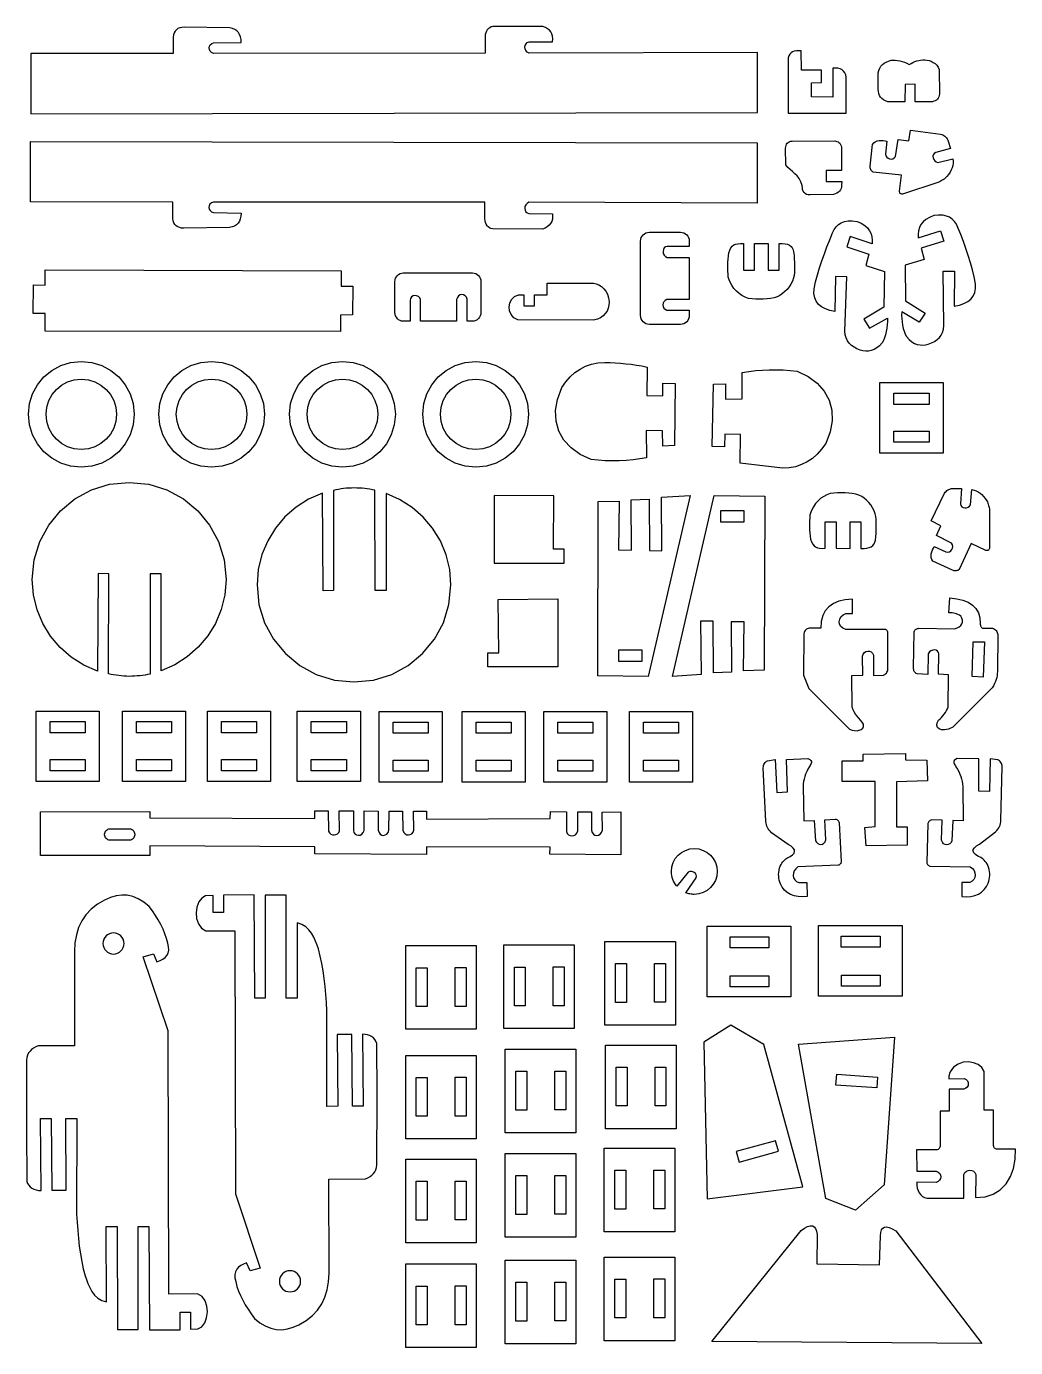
# Model space of a CAD drawing. Extents: x -511 to 503, y -183 to 197.
# Drawn here: x 222.7 to 503.2, y -177.6 to 197 of the extents above; entities that cross this region are included whole.
import ezdxf

# ---------------------------------------------------------------- set-up
doc = ezdxf.new("R2010")
doc.units = 0
doc.header["$MEASUREMENT"] = 0
doc.layers.add('CAMADA_1', color=7, linetype='CONTINUOUS')

msp = doc.modelspace()

# ---------------------------------------------------------------- linework, layer by layer
at = {"layer": 'CAMADA_1', "color": 250}
for points in [[(223.93, 189.27), (223.93, 172.17), (429.99, 172.54), (429.99, 189.59), (365.28, 189.35), (364.74, 189.66), (364.36, 190.08), (364.14, 190.57), (364.08, 191.09), (364.16, 191.59), (364.39, 192.04), (364.75, 192.38), (365.24, 192.59), (371.91, 192.61), (371.99, 193.44), (371.93, 194.18), (371.74, 194.83), (371.43, 195.4), (371.01, 195.89), (370.48, 196.31), (369.86, 196.66), (369.15, 196.95), (355, 196.91), (354.52, 196.79), (354.08, 196.59), (353.71, 196.33), (353.39, 195.99), (353.13, 195.6), (352.94, 195.14), (352.82, 194.62), (352.77, 194.06), (352.77, 189.35), (275.8, 189.3), (275.22, 189.55), (274.81, 189.92), (274.58, 190.37), (274.51, 190.84), (274.6, 191.31), (274.84, 191.74), (275.24, 192.08), (275.77, 192.29), (283.64, 192.41), (283.58, 193.25), (283.42, 194.01), (283.17, 194.67), (282.81, 195.24), (282.35, 195.71), (281.79, 196.09), (281.13, 196.37), (280.36, 196.55), (267.44, 196.73), (266.78, 196.68), (266.2, 196.55), (265.68, 196.33), (265.25, 196.03), (264.89, 195.64), (264.6, 195.15), (264.4, 194.58), (264.29, 193.9), (264.29, 189.29), (223.93, 189.27)], [(455.18, 182.59), (455.05, 183.26), (454.81, 183.83), (454.45, 184.29), (454, 184.65), (453.47, 184.92), (452.85, 185.08), (452.17, 185.15), (451.43, 185.12), (451.43, 176.91), (445.37, 176.95), (445.37, 180.99), (448.14, 181.04), (448.14, 184.51), (442.46, 184.51), (442.41, 190.01), (441.69, 190.07), (441.04, 190.04), (440.47, 189.93), (439.97, 189.73), (439.55, 189.44), (439.2, 189.06), (438.94, 188.59), (438.75, 188.03), (438.7, 172.4), (455.18, 172.4), (455.18, 182.59)], [(467.93, 187.34), (468.5, 187.37), (469.09, 187.36), (469.71, 187.29), (470.35, 187.18), (471.01, 187.01), (471.69, 186.78), (472.38, 186.5), (473.07, 186.16), (473.58, 186.47), (474.1, 186.73), (474.63, 186.97), (475.17, 187.16), (475.73, 187.31), (476.29, 187.41), (476.87, 187.47), (477.45, 187.48), (478.07, 187.41), (478.7, 187.27), (479.3, 187.06), (479.88, 186.77), (480.4, 186.4), (480.87, 185.94), (481.25, 185.38), (481.54, 184.71), (481.63, 177.76), (481.58, 177.34), (481.47, 176.96), (481.29, 176.62), (481.06, 176.33), (480.77, 176.08), (480.43, 175.87), (480.04, 175.72), (479.61, 175.61), (474.77, 175.58), (474.74, 180.57), (471.86, 180.51), (471.83, 175.58), (466.97, 175.61), (466.32, 175.84), (465.76, 176.13), (465.31, 176.49), (464.94, 176.91), (464.65, 177.39), (464.45, 177.91), (464.31, 178.49), (464.24, 179.12), (464.24, 183.8), (464.44, 184.49), (464.71, 185.1), (465.04, 185.64), (465.45, 186.12), (465.95, 186.52), (466.52, 186.86), (467.18, 187.14), (467.93, 187.34)], [(462.63, 163.44), (463, 163.92), (463.44, 164.26), (463.95, 164.47), (464.51, 164.57), (465.09, 164.6), (465.66, 164.57), (466.22, 164.51), (466.73, 164.44), (466.3, 160.78), (466.41, 160.28), (466.67, 159.87), (467.04, 159.57), (467.48, 159.39), (467.94, 159.34), (468.41, 159.43), (468.82, 159.67), (469.15, 160.07), (469.87, 164.85), (472.92, 164.51), (473.41, 167.53), (481.95, 166.42), (482.28, 166.31), (482.59, 166.18), (482.88, 166.01), (483.15, 165.82), (483.39, 165.6), (483.61, 165.34), (483.8, 165.05), (483.97, 164.73), (484.76, 162.32), (480.59, 161.21), (480.16, 160.97), (479.89, 160.6), (479.79, 160.16), (479.83, 159.69), (480.01, 159.24), (480.3, 158.84), (480.71, 158.54), (481.21, 158.4), (485.4, 159.39), (485.48, 158.76), (485.48, 158.13), (485.38, 157.5), (485.21, 156.88), (484.95, 156.25), (484.62, 155.62), (484.21, 154.99), (483.73, 154.36), (483.46, 154.12), (483.2, 153.9), (482.93, 153.69), (482.66, 153.5), (482.38, 153.32), (482.09, 153.14), (481.78, 152.98), (481.46, 152.82), (471.16, 149.43), (470.96, 149.43), (470.78, 149.45), (470.64, 149.51), (470.52, 149.6), (470.43, 149.72), (470.36, 149.87), (470.32, 150.04), (470.31, 150.25), (470.82, 154.74), (462.81, 155.64), (462.6, 155.78), (462.41, 155.95), (462.26, 156.15), (462.15, 156.37), (462.06, 156.6), (462.01, 156.85), (461.99, 157.11), (462.01, 157.37), (462.63, 163.44)], [(223.87, 147.19), (223.87, 164.29), (429.92, 163.91), (429.92, 146.86), (365.22, 147.1), (364.67, 146.79), (364.29, 146.37), (364.08, 145.88), (364.01, 145.37), (364.1, 144.86), (364.32, 144.42), (364.68, 144.07), (365.17, 143.87), (371.85, 143.85), (371.93, 143.01), (371.87, 142.27), (371.68, 141.62), (371.37, 141.06), (370.95, 140.57), (370.42, 140.15), (369.79, 139.8), (369.08, 139.5), (354.94, 139.54), (354.45, 139.67), (354.02, 139.86), (353.64, 140.13), (353.32, 140.46), (353.07, 140.86), (352.87, 141.32), (352.75, 141.83), (352.71, 142.4), (352.71, 147.11), (275.74, 147.16), (275.15, 146.9), (274.75, 146.53), (274.51, 146.09), (274.44, 145.61), (274.53, 145.14), (274.78, 144.72), (275.17, 144.38), (275.71, 144.17), (283.58, 144.05), (283.52, 143.2), (283.36, 142.45), (283.1, 141.78), (282.74, 141.22), (282.29, 140.74), (281.73, 140.37), (281.06, 140.09), (280.3, 139.9), (267.38, 139.73), (266.72, 139.78), (266.13, 139.91), (265.62, 140.12), (265.18, 140.43), (264.82, 140.82), (264.54, 141.3), (264.34, 141.88), (264.22, 142.55), (264.22, 147.16), (223.87, 147.19)], [(437.97, 162.42), (438.02, 162.82), (438.12, 163.19), (438.27, 163.53), (438.47, 163.83), (438.72, 164.07), (439.03, 164.26), (439.4, 164.39), (439.84, 164.44), (451.91, 164.48), (452.24, 164.45), (452.56, 164.37), (452.86, 164.24), (453.13, 164.05), (453.37, 163.81), (453.58, 163.5), (453.76, 163.13), (453.89, 162.7), (453.84, 156.08), (449.52, 156.08), (449.52, 153.03), (453.94, 153.03), (453.87, 151.91), (453.83, 151.44), (453.72, 151.01), (453.54, 150.62), (453.28, 150.26), (452.96, 149.95), (452.56, 149.68), (452.09, 149.45), (451.54, 149.27), (444.96, 149.22), (444.4, 149.23), (443.93, 149.34), (443.54, 149.54), (443.23, 149.83), (442.99, 150.22), (442.83, 150.68), (442.74, 151.23), (442.71, 151.85), (442.36, 152.93), (441.88, 153.82), (441.3, 154.56), (440.65, 155.2), (439.96, 155.79), (439.28, 156.37), (438.64, 156.98), (438.06, 157.68), (437.97, 162.42)], [(475.63, 137.02), (481.92, 139.02), (482.82, 136.11), (476.47, 134.08), (477.26, 130.85), (471.94, 129.23), (471.98, 119.13), (477.61, 115.63), (475.9, 113.08), (470.92, 116.04), (470.89, 115.09), (470.93, 114.12), (471.02, 113.17), (471.17, 112.24), (471.37, 111.35), (471.63, 110.51), (471.94, 109.73), (472.31, 109.03), (473.03, 108.2), (473.78, 107.56), (474.55, 107.1), (475.33, 106.8), (476.11, 106.64), (476.9, 106.61), (477.69, 106.69), (478.46, 106.88), (479.38, 107.23), (480.22, 107.66), (480.95, 108.16), (481.59, 108.75), (482.1, 109.44), (482.5, 110.22), (482.76, 111.11), (482.89, 112.12), (482.63, 127.6), (485.85, 127.61), (485.8, 117.69), (487.27, 117.96), (488.55, 118.37), (489.63, 118.92), (490.5, 119.63), (491.17, 120.48), (491.62, 121.49), (491.85, 122.67), (491.85, 124), (491.44, 125.99), (490.95, 127.97), (490.39, 129.97), (489.78, 131.97), (489.11, 133.97), (488.4, 135.97), (487.65, 137.97), (486.88, 139.97), (486.44, 140.88), (485.9, 141.67), (485.25, 142.32), (484.48, 142.83), (483.58, 143.2), (482.54, 143.41), (481.35, 143.46), (480, 143.34), (478.8, 142.82), (477.8, 142.21), (477, 141.52), (476.39, 140.75), (475.96, 139.92), (475.69, 139.01), (475.59, 138.04), (475.63, 137.02)], [(399.37, 138.62), (408.16, 138.62), (408.67, 138.56), (409.14, 138.42), (409.57, 138.18), (409.95, 137.87), (410.26, 137.5), (410.49, 137.07), (410.64, 136.6), (410.69, 136.09), (410.69, 134.59), (404.41, 134.59), (403.92, 134.46), (403.56, 134.14), (403.33, 133.69), (403.25, 133.16), (403.31, 132.62), (403.52, 132.12), (403.9, 131.71), (404.44, 131.45), (410.69, 131.44), (410.69, 119.49), (404.31, 119.49), (403.81, 119.25), (403.45, 118.9), (403.23, 118.47), (403.16, 118.01), (403.23, 117.55), (403.45, 117.12), (403.81, 116.77), (404.31, 116.53), (410.69, 116.5), (410.69, 115.01), (410.64, 114.5), (410.49, 114.03), (410.26, 113.6), (409.95, 113.22), (409.57, 112.92), (409.14, 112.68), (408.67, 112.53), (408.16, 112.48), (399.37, 112.48), (398.87, 112.53), (398.39, 112.68), (397.96, 112.92), (397.59, 113.22), (397.28, 113.6), (397.05, 114.03), (396.9, 114.5), (396.85, 115.01), (396.85, 136.09), (396.9, 136.6), (397.05, 137.07), (397.28, 137.5), (397.59, 137.87), (397.96, 138.18), (398.39, 138.42), (398.87, 138.56), (399.37, 138.62)], [(462.52, 135.29), (456.27, 137.4), (455.32, 134.51), (461.62, 132.36), (460.77, 129.15), (466.07, 127.43), (465.84, 117.34), (460.15, 113.93), (461.82, 111.36), (466.85, 114.23), (466.86, 113.27), (466.81, 112.31), (466.7, 111.36), (466.54, 110.43), (466.32, 109.54), (466.04, 108.71), (465.71, 107.94), (465.34, 107.24), (464.6, 106.43), (463.84, 105.8), (463.07, 105.35), (462.28, 105.06), (461.49, 104.92), (460.7, 104.91), (459.92, 105), (459.15, 105.2), (458.23, 105.57), (457.4, 106.01), (456.68, 106.53), (456.06, 107.13), (455.55, 107.83), (455.17, 108.62), (454.92, 109.51), (454.81, 110.52), (455.35, 126), (452.13, 126.06), (452, 116.14), (450.54, 116.44), (449.27, 116.87), (448.2, 117.44), (447.34, 118.16), (446.69, 119.03), (446.25, 120.05), (446.04, 121.23), (446.06, 122.56), (446.51, 124.54), (447.04, 126.52), (447.63, 128.5), (448.28, 130.49), (448.98, 132.47), (449.73, 134.46), (450.51, 136.45), (451.32, 138.44), (451.78, 139.34), (452.33, 140.12), (452.99, 140.76), (453.77, 141.26), (454.68, 141.61), (455.72, 141.8), (456.91, 141.83), (458.26, 141.69), (459.45, 141.14), (460.44, 140.52), (461.22, 139.81), (461.82, 139.03), (462.24, 138.19), (462.49, 137.28), (462.58, 136.31), (462.52, 135.29)], [(429.14, 135.37), (433.09, 135.41), (433.09, 127.89), (436.19, 127.89), (436.19, 135.41), (437.06, 135.43), (437.83, 135.35), (438.5, 135.18), (439.07, 134.93), (439.54, 134.58), (439.9, 134.15), (440.15, 133.64), (440.28, 133.05), (440.39, 132.09), (440.47, 131.08), (440.52, 130.06), (440.54, 129.04), (440.53, 128.07), (440.48, 127.15), (440.4, 126.33), (440.27, 125.63), (439.92, 124.71), (439.49, 123.86), (438.99, 123.09), (438.42, 122.39), (437.8, 121.76), (437.12, 121.2), (436.4, 120.71), (435.63, 120.29), (434.71, 120.03), (433.73, 119.85), (432.72, 119.72), (431.67, 119.65), (430.61, 119.63), (429.55, 119.66), (428.48, 119.73), (427.43, 119.84), (426.49, 120.19), (425.62, 120.65), (424.8, 121.2), (424.04, 121.87), (423.36, 122.67), (422.74, 123.59), (422.2, 124.65), (421.74, 125.85), (421.67, 126.7), (421.62, 127.55), (421.6, 128.41), (421.61, 129.27), (421.64, 130.14), (421.7, 131.01), (421.78, 131.89), (421.89, 132.77), (422.18, 133.55), (422.5, 134.17), (422.88, 134.65), (423.32, 134.99), (423.84, 135.22), (424.46, 135.36), (425.19, 135.4), (426.04, 135.38), (426.04, 127.85), (429.14, 127.85), (429.14, 135.37)], [(311.76, 110.43), (228.01, 110.51), (228.01, 115.53), (224.64, 115.61), (224.74, 123.65), (228, 123.61), (228, 127.91), (311.97, 127.62), (311.92, 123.36), (315.23, 123.32), (315.2, 115.14), (311.76, 115.08), (311.76, 110.43)], [(351.58, 124.58), (351.58, 115.88), (351.53, 115.38), (351.39, 114.91), (351.18, 114.49), (350.89, 114.12), (350.54, 113.81), (350.14, 113.58), (349.7, 113.43), (349.22, 113.38), (347.73, 113.38), (347.73, 119.59), (347.48, 120.19), (347.11, 120.6), (346.66, 120.84), (346.17, 120.91), (345.69, 120.82), (345.25, 120.56), (344.91, 120.14), (344.7, 119.57), (344.69, 113.38), (334.5, 113.38), (334.5, 119.5), (334.24, 120.02), (333.85, 120.39), (333.37, 120.6), (332.85, 120.65), (332.36, 120.54), (331.93, 120.28), (331.63, 119.85), (331.5, 119.27), (331.53, 113.43), (329.58, 113.38), (329.11, 113.42), (328.66, 113.57), (328.26, 113.8), (327.92, 114.1), (327.63, 114.48), (327.41, 114.91), (327.27, 115.38), (327.22, 115.88), (327.22, 124.58), (327.27, 125.08), (327.41, 125.55), (327.63, 125.97), (327.92, 126.34), (328.26, 126.65), (328.66, 126.88), (329.11, 127.02), (329.58, 127.08), (349.22, 127.08), (349.7, 127.02), (350.14, 126.88), (350.54, 126.65), (350.89, 126.34), (351.18, 125.97), (351.39, 125.55), (351.53, 125.08), (351.58, 124.58)], [(363.75, 120.89), (363.77, 117.75), (366.77, 117.77), (366.77, 120.83), (370.42, 120.83), (370.39, 124.17), (383.55, 124.17), (384.3, 124), (385.05, 123.67), (385.75, 123.2), (386.41, 122.6), (386.98, 121.87), (387.46, 121), (387.8, 120.02), (388, 118.91), (387.9, 117.95), (387.69, 117.06), (387.35, 116.25), (386.87, 115.53), (386.27, 114.91), (385.51, 114.37), (384.61, 113.95), (383.55, 113.63), (362.07, 113.77), (360.96, 114.37), (360.17, 115.24), (359.71, 116.28), (359.58, 117.41), (359.76, 118.53), (360.28, 119.54), (361.12, 120.36), (362.29, 120.89), (363.75, 120.89)], [(238.26, 101.99), (241.28, 101.68), (244.1, 100.81), (246.65, 99.43), (248.87, 97.59), (250.7, 95.37), (252.08, 92.83), (252.96, 90.01), (253.26, 86.99), (252.96, 83.96), (252.08, 81.15), (250.7, 78.6), (248.87, 76.38), (246.65, 74.55), (244.1, 73.17), (241.28, 72.29), (238.26, 71.99), (235.24, 72.29), (232.42, 73.17), (229.87, 74.55), (227.65, 76.38), (225.82, 78.6), (224.44, 81.15), (223.56, 83.96), (223.26, 86.99), (223.56, 90.01), (224.44, 92.83), (225.82, 95.37), (227.65, 97.59), (229.87, 99.43), (232.42, 100.81), (235.24, 101.68), (238.26, 101.99)], [(275.21, 101.99), (278.23, 101.68), (281.05, 100.81), (283.6, 99.43), (285.82, 97.59), (287.65, 95.37), (289.03, 92.83), (289.91, 90.01), (290.21, 86.99), (289.91, 83.96), (289.03, 81.15), (287.65, 78.6), (285.82, 76.38), (283.6, 74.55), (281.05, 73.17), (278.23, 72.29), (275.21, 71.99), (272.19, 72.29), (269.37, 73.17), (266.82, 74.55), (264.6, 76.38), (262.77, 78.6), (261.39, 81.15), (260.52, 83.96), (260.21, 86.99), (260.52, 90.01), (261.39, 92.83), (262.77, 95.37), (264.6, 97.59), (266.82, 99.43), (269.37, 100.81), (272.19, 101.68), (275.21, 101.99)], [(312.33, 101.99), (315.36, 101.68), (318.17, 100.81), (320.72, 99.43), (322.94, 97.59), (324.77, 95.37), (326.16, 92.83), (327.03, 90.01), (327.33, 86.99), (327.03, 83.96), (326.16, 81.15), (324.77, 78.6), (322.94, 76.38), (320.72, 74.55), (318.17, 73.17), (315.36, 72.29), (312.33, 71.99), (309.31, 72.29), (306.5, 73.17), (303.95, 74.55), (301.73, 76.38), (299.9, 78.6), (298.51, 81.15), (297.64, 83.96), (297.33, 86.99), (297.64, 90.01), (298.51, 92.83), (299.9, 95.37), (301.73, 97.59), (303.95, 99.43), (306.5, 100.81), (309.31, 101.68), (312.33, 101.99)], [(350.12, 101.99), (353.14, 101.68), (355.96, 100.81), (358.51, 99.43), (360.73, 97.59), (362.56, 95.37), (363.94, 92.83), (364.82, 90.01), (365.12, 86.99), (364.82, 83.96), (363.94, 81.15), (362.56, 78.6), (360.73, 76.38), (358.51, 74.55), (355.96, 73.17), (353.14, 72.29), (350.12, 71.99), (347.1, 72.29), (344.28, 73.17), (341.73, 74.55), (339.51, 76.38), (337.68, 78.6), (336.3, 81.15), (335.43, 83.96), (335.12, 86.99), (335.43, 90.01), (336.3, 92.83), (337.68, 95.37), (339.51, 97.59), (341.73, 99.43), (344.28, 100.81), (347.1, 101.68), (350.12, 101.99)], [(403.16, 92.26), (403.19, 95.77), (406.7, 95.75), (406.52, 78.1), (403.14, 77.95), (403.09, 82.32), (398.46, 82.41), (398.56, 74.63), (396.66, 74.33), (394.74, 74.09), (392.79, 73.92), (390.83, 73.82), (388.85, 73.79), (386.85, 73.83), (384.85, 73.94), (382.84, 74.13), (379.72, 75.6), (377.14, 77.47), (375.13, 79.7), (373.71, 82.23), (372.92, 85.03), (372.77, 88.04), (373.29, 91.23), (374.52, 94.56), (375.65, 96.18), (376.89, 97.59), (378.24, 98.81), (379.71, 99.81), (381.28, 100.61), (382.97, 101.2), (384.77, 101.57), (386.69, 101.71), (388.2, 101.67), (389.7, 101.59), (391.2, 101.48), (392.71, 101.34), (394.21, 101.16), (395.71, 100.95), (397.22, 100.69), (398.72, 100.38), (398.68, 92.29), (403.16, 92.26)], [(420.75, 81.31), (420.68, 77.8), (417.18, 77.86), (417.56, 95.5), (420.94, 95.61), (420.93, 91.24), (425.66, 91.4), (425.7, 98.88), (427.6, 99.16), (429.51, 99.37), (431.43, 99.52), (433.37, 99.6), (435.32, 99.61), (437.29, 99.55), (439.28, 99.42), (441.28, 99.2), (444.39, 97.69), (446.94, 95.79), (448.93, 93.55), (450.31, 91), (451.08, 88.2), (451.19, 85.18), (450.63, 81.99), (449.37, 78.68), (448.21, 77.08), (446.96, 75.67), (445.59, 74.47), (444.12, 73.48), (442.53, 72.71), (440.84, 72.14), (439.03, 71.79), (437.11, 71.67), (425.1, 73.14), (425.23, 81.22), (420.75, 81.31)], [(238.26, 96.99), (240.28, 96.78), (242.15, 96.2), (243.85, 95.28), (245.33, 94.06), (246.55, 92.58), (247.47, 90.88), (248.06, 89), (248.26, 86.99), (248.06, 84.97), (247.47, 83.09), (246.55, 81.4), (245.33, 79.92), (243.85, 78.69), (242.15, 77.77), (240.28, 77.19), (238.26, 76.99), (236.24, 77.19), (234.37, 77.77), (232.67, 78.69), (231.19, 79.92), (229.97, 81.4), (229.05, 83.09), (228.46, 84.97), (228.26, 86.99), (228.46, 89), (229.05, 90.88), (229.97, 92.58), (231.19, 94.06), (232.67, 95.28), (234.37, 96.2), (236.24, 96.78), (238.26, 96.99)], [(275.21, 96.99), (277.23, 96.78), (279.1, 96.2), (280.8, 95.28), (282.28, 94.06), (283.5, 92.58), (284.43, 90.88), (285.01, 89), (285.21, 86.99), (285.01, 84.97), (284.43, 83.09), (283.5, 81.4), (282.28, 79.92), (280.8, 78.69), (279.1, 77.77), (277.23, 77.19), (275.21, 76.99), (273.2, 77.19), (271.32, 77.77), (269.62, 78.69), (268.14, 79.92), (266.92, 81.4), (266, 83.09), (265.41, 84.97), (265.21, 86.99), (265.41, 89), (266, 90.88), (266.92, 92.58), (268.14, 94.06), (269.62, 95.28), (271.32, 96.2), (273.2, 96.78), (275.21, 96.99)], [(312.33, 96.99), (314.35, 96.78), (316.23, 96.2), (317.93, 95.28), (319.41, 94.06), (320.63, 92.58), (321.55, 90.88), (322.13, 89), (322.33, 86.99), (322.13, 84.97), (321.55, 83.09), (320.63, 81.4), (319.41, 79.92), (317.93, 78.69), (316.23, 77.77), (314.35, 77.19), (312.33, 76.99), (310.32, 77.19), (308.44, 77.77), (306.74, 78.69), (305.26, 79.92), (304.04, 81.4), (303.12, 83.09), (302.54, 84.97), (302.33, 86.99), (302.54, 89), (303.12, 90.88), (304.04, 92.58), (305.26, 94.06), (306.74, 95.28), (308.44, 96.2), (310.32, 96.78), (312.33, 96.99)], [(350.12, 96.99), (352.14, 96.78), (354.01, 96.2), (355.71, 95.28), (357.19, 94.06), (358.41, 92.58), (359.34, 90.88), (359.92, 89), (360.12, 86.99), (359.92, 84.97), (359.34, 83.09), (358.41, 81.4), (357.19, 79.92), (355.71, 78.69), (354.01, 77.77), (352.14, 77.19), (350.12, 76.99), (348.11, 77.19), (346.23, 77.77), (344.53, 78.69), (343.05, 79.92), (341.83, 81.4), (340.91, 83.09), (340.32, 84.97), (340.12, 86.99), (340.32, 89), (340.91, 90.88), (341.83, 92.58), (343.05, 94.06), (344.53, 95.28), (346.23, 96.2), (348.11, 96.78), (350.12, 96.99)], [(464.75, 95.99), (482.65, 95.99), (482.65, 75.99), (464.75, 75.99), (464.75, 95.99)], [(468.72, 92.97), (478.67, 92.97), (478.67, 89.81), (468.72, 89.81), (468.72, 92.97)], [(468.72, 82.23), (478.67, 82.23), (478.67, 79.07), (468.72, 79.07), (468.72, 82.23)], [(257.79, 13.34), (257.07, 13.19), (256.34, 13.07), (255.6, 12.96), (254.86, 12.87), (254.11, 12.8), (253.35, 12.74), (252.6, 12.71), (251.83, 12.7), (251.08, 12.72), (250.34, 12.75), (249.6, 12.81), (248.87, 12.89), (248.15, 12.99), (247.43, 13.1), (246.72, 13.24), (246, 13.39), (246.05, 41.76), (243.04, 41.82), (242.86, 14.2), (238.97, 15.89), (235.42, 18.14), (232.26, 20.89), (229.55, 24.08), (227.35, 27.66), (225.71, 31.58), (224.69, 35.78), (224.33, 40.2), (224.89, 45.75), (226.5, 50.91), (229.03, 55.58), (232.39, 59.65), (236.46, 63.01), (241.13, 65.54), (246.29, 67.14), (251.83, 67.7), (257.38, 67.14), (262.54, 65.54), (267.21, 63.01), (271.28, 59.65), (274.64, 55.58), (277.17, 50.91), (278.78, 45.75), (279.33, 40.2), (278.98, 35.8), (277.96, 31.62), (276.32, 27.72), (274.13, 24.15), (271.44, 20.96), (268.3, 18.21), (264.77, 15.95), (260.91, 14.25), (260.92, 41.78), (257.82, 41.78), (257.79, 13.34)], [(321.55, 65.46), (320.83, 65.61), (320.11, 65.74), (319.37, 65.85), (318.63, 65.94), (317.88, 66.01), (317.12, 66.06), (316.36, 66.09), (315.6, 66.1), (314.85, 66.09), (314.1, 66.05), (313.37, 66), (312.64, 65.92), (311.92, 65.82), (311.2, 65.7), (310.49, 65.57), (309.77, 65.42), (309.82, 37.05), (306.81, 36.98), (306.63, 64.6), (302.74, 62.91), (299.18, 60.67), (296.03, 57.92), (293.32, 54.73), (291.12, 51.14), (289.48, 47.22), (288.46, 43.03), (288.1, 38.6), (288.66, 33.06), (290.26, 27.9), (292.8, 23.23), (296.16, 19.16), (300.23, 15.8), (304.9, 13.26), (310.06, 11.66), (315.6, 11.1), (321.14, 11.66), (326.31, 13.26), (330.98, 15.8), (335.05, 19.16), (338.41, 23.23), (340.94, 27.9), (342.54, 33.06), (343.1, 38.6), (342.75, 43), (341.73, 47.18), (340.09, 51.09), (337.9, 54.66), (335.21, 57.85), (332.07, 60.6), (328.54, 62.85), (324.68, 64.56), (324.69, 37.03), (321.59, 37.03), (321.55, 65.46)], [(355.38, 44.77), (375.2, 44.77), (375.2, 48.74), (372.14, 48.74), (372.26, 63.89), (355.38, 64.01), (355.38, 44.77)], [(384.71, 12.85), (384.88, 62.22), (390.81, 62.39), (390.62, 48.52), (394.28, 48.48), (394.19, 62.74), (399.31, 62.92), (399.36, 48.35), (402.94, 48.32), (402.8, 63.45), (410.91, 63.97), (399.04, 12.67), (384.71, 12.85)], [(432.11, 63.8), (431.94, 14.43), (426.01, 14.25), (426.2, 28.13), (422.54, 28.17), (422.62, 13.9), (417.51, 13.73), (417.46, 28.3), (413.88, 28.33), (414.02, 13.2), (405.91, 12.67), (417.78, 63.97), (432.11, 63.8)], [(452.3, 49), (456.26, 48.96), (456.26, 56.48), (459.36, 56.48), (459.36, 48.96), (460.23, 48.94), (461, 49.02), (461.67, 49.19), (462.24, 49.44), (462.71, 49.79), (463.07, 50.22), (463.32, 50.73), (463.45, 51.32), (463.56, 52.28), (463.64, 53.29), (463.69, 54.31), (463.71, 55.32), (463.7, 56.3), (463.65, 57.22), (463.57, 58.04), (463.44, 58.74), (463.09, 59.66), (462.66, 60.5), (462.16, 61.28), (461.59, 61.98), (460.97, 62.61), (460.29, 63.17), (459.57, 63.66), (458.8, 64.08), (457.87, 64.33), (456.9, 64.52), (455.88, 64.65), (454.84, 64.72), (453.78, 64.74), (452.71, 64.71), (451.65, 64.64), (450.59, 64.53), (449.66, 64.18), (448.79, 63.72), (447.97, 63.17), (447.21, 62.5), (446.52, 61.7), (445.91, 60.78), (445.37, 59.72), (444.91, 58.52), (444.84, 57.67), (444.79, 56.81), (444.77, 55.96), (444.78, 55.09), (444.81, 54.23), (444.87, 53.36), (444.95, 52.48), (445.06, 51.6), (445.35, 50.82), (445.67, 50.2), (446.05, 49.72), (446.49, 49.37), (447.01, 49.14), (447.63, 49.01), (448.36, 48.97), (449.21, 48.99), (449.21, 56.52), (452.31, 56.52), (452.3, 49)], [(479.79, 45.32), (479.44, 45.81), (479.26, 46.34), (479.23, 46.9), (479.3, 47.46), (479.46, 48.01), (479.67, 48.55), (479.9, 49.05), (480.13, 49.52), (483.46, 47.95), (483.98, 47.9), (484.45, 48.02), (484.85, 48.27), (485.16, 48.63), (485.35, 49.06), (485.41, 49.52), (485.32, 49.99), (485.05, 50.43), (480.74, 52.63), (482.02, 55.41), (479.31, 56.83), (483.07, 64.59), (483.28, 64.87), (483.5, 65.12), (483.75, 65.34), (484.02, 65.53), (484.3, 65.69), (484.61, 65.81), (484.95, 65.91), (485.32, 65.97), (487.85, 65.95), (487.58, 61.65), (487.67, 61.16), (487.93, 60.79), (488.32, 60.55), (488.78, 60.44), (489.27, 60.47), (489.74, 60.62), (490.15, 60.91), (490.44, 61.34), (490.83, 65.64), (491.45, 65.51), (492.05, 65.31), (492.61, 65.02), (493.15, 64.66), (493.67, 64.21), (494.16, 63.7), (494.62, 63.11), (495.07, 62.45), (495.21, 62.13), (495.34, 61.81), (495.45, 61.49), (495.55, 61.17), (495.64, 60.85), (495.71, 60.52), (495.77, 60.17), (495.81, 59.81), (495.77, 48.97), (495.71, 48.78), (495.63, 48.62), (495.53, 48.5), (495.41, 48.42), (495.27, 48.37), (495.1, 48.35), (494.92, 48.37), (494.73, 48.42), (490.63, 50.33), (487.24, 43.01), (487.04, 42.86), (486.82, 42.74), (486.59, 42.66), (486.34, 42.62), (486.09, 42.61), (485.83, 42.64), (485.58, 42.71), (485.34, 42.81), (479.79, 45.32)], [(426.12, 56.45), (419.62, 56.45), (419.62, 59.72), (426.12, 59.72), (426.12, 56.45)], [(373.39, 15.4), (353.57, 15.4), (353.57, 19.37), (356.63, 19.37), (356.51, 34.51), (373.39, 34.64), (373.39, 15.4)], [(456.81, 12.98), (459.85, 13.02), (459.78, 18.41), (460, 19), (460.35, 19.43), (460.79, 19.72), (461.28, 19.84), (461.78, 19.81), (462.25, 19.62), (462.64, 19.26), (462.93, 18.73), (462.96, 12.98), (465.71, 13.01), (465.93, 13.1), (466.15, 13.22), (466.37, 13.39), (466.57, 13.6), (466.74, 13.84), (466.88, 14.13), (466.97, 14.45), (467, 14.82), (466.97, 24.98), (466.95, 25.24), (466.9, 25.46), (466.81, 25.64), (466.7, 25.78), (466.55, 25.89), (466.38, 25.96), (466.17, 26), (465.94, 26.01), (455.11, 26.01), (454.24, 26.33), (453.63, 26.84), (453.28, 27.48), (453.19, 28.19), (453.33, 28.91), (453.7, 29.57), (454.3, 30.11), (455.11, 30.47), (456.95, 30.47), (456.95, 34.61), (454.89, 34.43), (453.08, 34.02), (451.54, 33.36), (450.26, 32.45), (449.26, 31.3), (448.54, 29.9), (448.1, 28.25), (447.96, 26.34), (444.65, 26.37), (444.37, 26.27), (444.12, 26.16), (443.9, 26.03), (443.7, 25.86), (443.53, 25.66), (443.38, 25.42), (443.27, 25.12), (443.18, 24.77), (443.1, 13), (444.56, 9.25), (456.11, -2.31), (456.83, -2.57), (457.56, -2.7), (458.26, -2.71), (458.9, -2.59), (459.44, -2.36), (459.85, -1.99), (460.09, -1.5), (460.13, -0.89), (459.7, -0.3), (459.24, 0.27), (458.76, 0.84), (458.29, 1.41), (457.85, 1.99), (457.45, 2.6), (457.12, 3.24), (456.88, 3.92), (456.81, 12.98)], [(487.68, 29.78), (487.28, 30.03), (486.88, 30.24), (486.48, 30.42), (486.07, 30.55), (485.66, 30.65), (485.23, 30.7), (484.79, 30.71), (484.32, 30.68), (484.6, 34.91), (486.52, 34.68), (488.23, 34.28), (489.72, 33.7), (490.96, 32.92), (491.95, 31.94), (492.66, 30.75), (493.08, 29.33), (493.19, 27.68), (493.2, 27.45), (493.22, 27.24), (493.25, 27.04), (493.32, 26.87), (493.41, 26.71), (493.52, 26.58), (493.67, 26.47), (493.85, 26.38), (496.7, 26.37), (496.99, 26.26), (497.25, 26.11), (497.48, 25.92), (497.69, 25.7), (497.86, 25.45), (498.01, 25.17), (498.12, 24.86), (498.21, 24.52), (498.07, 14.08), (498.02, 13.49), (497.95, 12.91), (497.85, 12.34), (497.71, 11.78), (497.52, 11.2), (497.28, 10.63), (496.96, 10.03), (496.55, 9.42), (485.39, -1.73), (484.17, -2.27), (483.1, -2.5), (482.2, -2.47), (481.52, -2.22), (481.06, -1.77), (480.87, -1.18), (480.96, -0.48), (481.36, 0.3), (481.78, 0.65), (482.19, 1.06), (482.6, 1.51), (482.99, 1.99), (483.34, 2.48), (483.65, 2.99), (483.91, 3.5), (484.11, 4), (484.19, 13.08), (481.32, 13.27), (481.46, 19.05), (481.32, 19.49), (481.04, 19.84), (480.65, 20.08), (480.19, 20.19), (479.7, 20.16), (479.22, 19.97), (478.8, 19.62), (478.46, 19.08), (478.34, 13.18), (475.26, 13.39), (475.01, 13.51), (474.8, 13.66), (474.63, 13.84), (474.5, 14.05), (474.4, 14.28), (474.33, 14.53), (474.28, 14.79), (474.26, 15.07), (474.46, 25.31), (474.55, 25.57), (474.67, 25.79), (474.83, 25.95), (475, 26.08), (475.2, 26.17), (475.4, 26.24), (475.6, 26.28), (475.81, 26.31), (485.92, 26.18), (486.65, 26.42), (487.24, 26.74), (487.69, 27.13), (487.98, 27.58), (488.13, 28.08), (488.14, 28.62), (487.99, 29.19), (487.68, 29.78)], [(494.06, 12.48), (490.9, 12.61), (491.22, 22.52), (494.39, 22.45), (494.06, 12.48)], [(390.7, 20.2), (397.2, 20.2), (397.2, 16.93), (390.7, 16.93), (390.7, 20.2)], [(225.44, 2.86), (243.35, 2.86), (243.35, -17.14), (225.44, -17.14), (225.44, 2.86)], [(249.91, 2.86), (267.81, 2.86), (267.81, -17.14), (249.91, -17.14), (249.91, 2.86)], [(274.06, 2.86), (291.96, 2.86), (291.96, -17.14), (274.06, -17.14), (274.06, 2.86)], [(299.5, 2.86), (317.4, 2.86), (317.4, -17.14), (299.5, -17.14), (299.5, 2.86)], [(322.7, 2.74), (340.6, 2.74), (340.6, -17.26), (322.7, -17.26), (322.7, 2.74)], [(346.28, 2.74), (364.18, 2.74), (364.18, -17.26), (346.28, -17.26), (346.28, 2.74)], [(369.43, 2.74), (387.33, 2.74), (387.33, -17.26), (369.43, -17.26), (369.43, 2.74)], [(393.7, 2.74), (411.6, 2.74), (411.6, -17.26), (393.7, -17.26), (393.7, 2.74)], [(229.42, -0.15), (239.37, -0.15), (239.37, -3.31), (229.42, -3.31), (229.42, -0.15)], [(253.88, -0.15), (263.83, -0.15), (263.83, -3.31), (253.88, -3.31), (253.88, -0.15)], [(278.04, -0.15), (287.99, -0.15), (287.99, -3.31), (278.04, -3.31), (278.04, -0.15)], [(303.48, -0.15), (313.43, -0.15), (313.43, -3.31), (303.48, -3.31), (303.48, -0.15)], [(326.68, -0.27), (336.63, -0.27), (336.63, -3.43), (326.68, -3.43), (326.68, -0.27)], [(350.25, -0.27), (360.21, -0.27), (360.21, -3.43), (350.25, -3.43), (350.25, -0.27)], [(373.4, -0.27), (383.35, -0.27), (383.35, -3.43), (373.4, -3.43), (373.4, -0.27)], [(397.68, -0.27), (407.63, -0.27), (407.63, -3.43), (397.68, -3.43), (397.68, -0.27)], [(229.42, -10.9), (239.37, -10.9), (239.37, -14.05), (229.42, -14.05), (229.42, -10.9)], [(253.88, -10.9), (263.83, -10.9), (263.83, -14.05), (253.88, -14.05), (253.88, -10.9)], [(278.04, -10.9), (287.99, -10.9), (287.99, -14.05), (278.04, -14.05), (278.04, -10.9)], [(303.48, -10.9), (313.43, -10.9), (313.43, -14.05), (303.48, -14.05), (303.48, -10.9)], [(326.68, -11.02), (336.63, -11.02), (336.63, -14.17), (326.68, -14.17), (326.68, -11.02)], [(350.25, -11.02), (360.21, -11.02), (360.21, -14.17), (350.25, -14.17), (350.25, -11.02)], [(373.4, -11.02), (383.35, -11.02), (383.35, -14.17), (373.4, -14.17), (373.4, -11.02)], [(397.68, -11.02), (407.63, -11.02), (407.63, -14.17), (397.68, -14.17), (397.68, -11.02)], [(453.22, -28.79), (453.79, -39.81), (453.74, -40.01), (453.68, -40.19), (453.61, -40.35), (453.51, -40.49), (453.4, -40.61), (453.27, -40.71), (453.11, -40.79), (452.94, -40.86), (441.51, -41.35), (440.88, -41.84), (440.44, -42.44), (440.2, -43.08), (440.15, -43.74), (440.28, -44.38), (440.59, -44.96), (441.08, -45.43), (441.73, -45.76), (443.97, -45.73), (444.12, -49.73), (442.77, -49.82), (441.52, -49.75), (440.39, -49.52), (439.37, -49.14), (438.47, -48.61), (437.7, -47.93), (437.05, -47.11), (436.53, -46.15), (436.34, -45.61), (436.19, -45.07), (436.08, -44.54), (436.03, -44), (436.02, -43.44), (436.06, -42.87), (436.15, -42.26), (436.29, -41.61), (436.49, -41.12), (436.7, -40.68), (436.94, -40.28), (437.19, -39.93), (437.46, -39.61), (437.75, -39.32), (438.06, -39.06), (438.38, -38.82), (439.29, -38.36), (439.95, -37.9), (440.38, -37.43), (440.56, -36.95), (440.49, -36.47), (440.16, -35.98), (439.57, -35.49), (438.72, -34.99), (434.04, -31.65), (433.68, -31.3), (433.36, -30.93), (433.09, -30.55), (432.87, -30.16), (432.69, -29.75), (432.56, -29.33), (432.47, -28.9), (432.43, -28.45), (431.64, -13.2), (431.68, -12.89), (431.75, -12.59), (431.86, -12.3), (432, -12.02), (432.17, -11.77), (432.37, -11.55), (432.61, -11.37), (432.88, -11.23), (435.01, -10.88), (435.49, -20.2), (438.51, -20), (438.26, -10.87), (444.31, -10.61), (444.85, -10.86), (445.18, -11.14), (445.33, -11.43), (445.34, -11.73), (445.25, -12.03), (445.1, -12.33), (444.92, -12.62), (444.76, -12.89), (444.34, -13.59), (443.98, -14.29), (443.68, -14.99), (443.44, -15.7), (443.25, -16.41), (443.11, -17.11), (443.02, -17.82), (442.98, -18.52), (443.17, -28.31), (446.1, -28.13), (446.49, -33.89), (446.75, -34.36), (447.11, -34.71), (447.54, -34.91), (447.99, -34.97), (448.45, -34.87), (448.86, -34.62), (449.2, -34.2), (449.44, -33.61), (449.1, -27.94), (452.09, -27.75), (452.3, -27.83), (452.49, -27.91), (452.64, -28), (452.77, -28.11), (452.89, -28.25), (453, -28.4), (453.1, -28.58), (453.22, -28.79)], [(459.95, -11.3), (459.98, -9.38), (472, -9.21), (471.95, -11), (478.05, -11.06), (478.25, -16.94), (469.43, -17.24), (469.48, -30.01), (472.45, -29.98), (472.49, -35.19), (460.84, -35.33), (460.49, -30.15), (463.36, -29.87), (463.4, -17.08), (454.06, -17.15), (454.08, -11.28), (459.95, -11.3)], [(478.29, -29.06), (478.02, -40.08), (478.07, -40.28), (478.14, -40.46), (478.22, -40.62), (478.32, -40.76), (478.43, -40.87), (478.57, -40.97), (478.72, -41.05), (478.9, -41.12), (490.34, -41.29), (490.98, -41.77), (491.43, -42.35), (491.69, -42.98), (491.77, -43.64), (491.65, -44.29), (491.36, -44.87), (490.89, -45.36), (490.24, -45.71), (488, -45.73), (487.96, -49.74), (489.31, -49.79), (490.56, -49.69), (491.68, -49.43), (492.69, -49.02), (493.58, -48.46), (494.33, -47.76), (494.96, -46.92), (495.45, -45.95), (495.63, -45.4), (495.76, -44.86), (495.85, -44.33), (495.89, -43.78), (495.88, -43.23), (495.83, -42.65), (495.72, -42.05), (495.57, -41.4), (495.35, -40.92), (495.12, -40.49), (494.88, -40.1), (494.62, -39.75), (494.34, -39.43), (494.04, -39.15), (493.73, -38.9), (493.4, -38.68), (492.48, -38.24), (491.8, -37.8), (491.36, -37.34), (491.17, -36.86), (491.23, -36.38), (491.54, -35.88), (492.12, -35.37), (492.96, -34.85), (497.54, -31.39), (497.89, -31.03), (498.2, -30.65), (498.46, -30.26), (498.67, -29.86), (498.83, -29.45), (498.96, -29.03), (499.03, -28.59), (499.06, -28.14), (499.43, -12.88), (499.38, -12.57), (499.3, -12.27), (499.19, -11.98), (499.04, -11.71), (498.86, -11.47), (498.65, -11.25), (498.41, -11.07), (498.14, -10.94), (495.99, -10.65), (495.77, -19.98), (492.75, -19.86), (492.75, -10.73), (486.69, -10.63), (486.16, -10.91), (485.84, -11.19), (485.7, -11.49), (485.7, -11.78), (485.79, -12.08), (485.95, -12.38), (486.14, -12.66), (486.31, -12.93), (486.75, -13.61), (487.12, -14.31), (487.44, -15), (487.71, -15.7), (487.92, -16.4), (488.07, -17.11), (488.18, -17.81), (488.25, -18.51), (488.33, -28.3), (485.38, -28.2), (485.15, -33.97), (484.91, -34.45), (484.56, -34.8), (484.14, -35.02), (483.68, -35.09), (483.23, -35.01), (482.8, -34.77), (482.45, -34.36), (482.2, -33.78), (482.38, -28.09), (479.39, -27.99), (479.18, -28.07), (479, -28.15), (478.85, -28.25), (478.72, -28.37), (478.6, -28.5), (478.5, -28.66), (478.4, -28.85), (478.29, -29.06)], [(226.67, -38.1), (226.67, -25.74), (257.67, -25.64), (257.74, -27.42), (304.49, -27.59), (304.48, -25.42), (308.27, -25.43), (308.34, -31.15), (308.64, -31.65), (309.04, -32), (309.5, -32.19), (309.99, -32.23), (310.47, -32.14), (310.9, -31.91), (311.26, -31.56), (311.5, -31.09), (311.43, -25.45), (315.42, -25.46), (315.42, -30.97), (315.58, -31.56), (315.91, -32), (316.34, -32.27), (316.84, -32.37), (317.36, -32.29), (317.84, -32.05), (318.24, -31.62), (318.51, -31.01), (318.52, -25.47), (322.5, -25.49), (322.5, -30.92), (322.69, -31.58), (323.03, -32.04), (323.47, -32.3), (323.96, -32.38), (324.46, -32.28), (324.92, -32), (325.29, -31.55), (325.52, -30.94), (325.53, -25.5), (329.38, -25.51), (329.45, -30.95), (329.7, -31.55), (330.08, -31.97), (330.54, -32.21), (331.04, -32.28), (331.54, -32.18), (331.99, -31.92), (332.34, -31.49), (332.56, -30.9), (332.48, -25.52), (336.12, -25.54), (336.2, -27.79), (371.22, -27.63), (371.3, -25.65), (375.86, -25.69), (375.82, -31.25), (376.03, -31.81), (376.4, -32.22), (376.86, -32.47), (377.38, -32.55), (377.91, -32.46), (378.39, -32.19), (378.78, -31.74), (379.03, -31.11), (379.03, -25.71), (382.97, -25.74), (382.97, -30.93), (383.17, -31.55), (383.51, -32), (383.94, -32.29), (384.43, -32.39), (384.93, -32.32), (385.39, -32.05), (385.78, -31.59), (386.04, -30.92), (386.01, -25.77), (391.28, -25.74), (391.27, -37.87), (371.14, -37.75), (371.22, -35.73), (336.18, -35.66), (336.15, -37.81), (304.48, -37.65), (304.48, -35.68), (257.66, -35.33), (257.7, -38.1), (226.67, -38.1)], [(244.89, -32.23), (244.89, -32.07), (244.92, -31.76), (245.01, -31.48), (245.15, -31.22), (245.33, -31), (245.56, -30.81), (245.81, -30.67), (246.1, -30.58), (246.4, -30.55), (251.9, -30.55), (252.21, -30.58), (252.49, -30.67), (252.75, -30.81), (252.97, -31), (253.15, -31.22), (253.29, -31.48), (253.38, -31.76), (253.41, -32.07), (253.41, -32.23), (253.38, -32.54), (253.29, -32.82), (253.15, -33.08), (252.97, -33.3), (252.75, -33.49), (252.49, -33.63), (252.21, -33.71), (251.9, -33.75), (246.4, -33.75), (246.1, -33.71), (245.81, -33.63), (245.56, -33.49), (245.33, -33.3), (245.15, -33.08), (245.01, -32.82), (244.92, -32.54), (244.89, -32.23)], [(412.1, -36.12), (413.41, -36.25), (414.63, -36.63), (415.74, -37.23), (416.7, -38.02), (417.49, -38.98), (418.09, -40.09), (418.47, -41.31), (418.6, -42.62), (418.47, -43.93), (418.09, -45.15), (417.49, -46.25), (416.7, -47.21), (415.74, -48.01), (414.63, -48.61), (413.41, -48.99), (412.1, -49.12), (411.79, -49.11), (411.48, -49.09), (411.17, -49.05), (410.86, -49), (410.55, -48.94), (410.26, -48.86), (409.97, -48.78), (409.69, -48.67), (412.66, -44.46), (412.72, -44), (412.63, -43.57), (412.42, -43.19), (412.11, -42.9), (411.73, -42.69), (411.29, -42.59), (410.83, -42.61), (410.37, -42.78), (407.11, -46.78), (406.77, -46.34), (406.48, -45.87), (406.22, -45.38), (406, -44.87), (405.83, -44.33), (405.71, -43.78), (405.63, -43.2), (405.6, -42.62), (405.74, -41.31), (406.12, -40.09), (406.71, -38.98), (407.51, -38.02), (408.47, -37.23), (409.57, -36.63), (410.79, -36.25), (412.1, -36.12)], [(237, -112.61), (236.94, -139.73), (237.07, -142.07), (237.24, -144.37), (237.44, -146.63), (237.7, -148.86), (238.02, -151.03), (238.39, -153.16), (238.83, -155.24), (239.35, -157.27), (239.73, -158.33), (240.16, -159.47), (240.67, -160.61), (241.29, -161.71), (242.04, -162.71), (242.96, -163.56), (244.07, -164.21), (245.41, -164.61), (245.35, -143.3), (248.47, -143.27), (248.51, -172.51), (254.42, -172.51), (254.41, -143.29), (257.42, -143.3), (257.59, -172.54), (266.27, -172.54), (266.27, -167.56), (269.2, -167.59), (269.2, -172.36), (271.36, -172.32), (272.45, -171.69), (273.27, -170.58), (273.8, -169.12), (274.01, -167.49), (273.88, -165.85), (273.39, -164.34), (272.52, -163.13), (271.25, -162.38), (263.1, -162.42), (262.87, -87.84), (255.85, -66.78), (258.71, -65.98), (259.72, -68.22), (260.59, -67.89), (261.36, -67.49), (262.01, -67.01), (262.52, -66.43), (262.87, -65.75), (263.05, -64.95), (263.04, -64.01), (262.81, -62.93), (262.45, -61.59), (261.99, -60.27), (261.45, -58.96), (260.81, -57.66), (260.09, -56.37), (259.3, -55.08), (258.43, -53.8), (257.49, -52.52), (255.97, -51.3), (254.44, -50.37), (252.89, -49.73), (251.32, -49.37), (249.74, -49.3), (248.14, -49.5), (246.52, -49.98), (244.89, -50.73), (242.83, -51.92), (241.07, -53.3), (239.6, -54.87), (238.42, -56.62), (237.51, -58.54), (236.87, -60.63), (236.47, -62.88), (236.32, -65.29), (236.37, -92.02), (226.01, -92.09), (225.33, -92.38), (224.72, -92.71), (224.18, -93.1), (223.72, -93.56), (223.33, -94.08), (223.04, -94.67), (222.84, -95.34), (222.74, -96.08), (222.7, -115.96), (222.82, -130.48), (223.04, -131.08), (223.36, -131.6), (223.77, -132.05), (224.26, -132.42), (224.82, -132.7), (225.45, -132.91), (226.13, -133.03), (226.86, -133.07), (226.68, -112.69), (229.69, -112.67), (229.87, -132.98), (234.01, -132.97), (233.89, -112.68), (237, -112.61)], [(307.87, -109.23), (307.92, -82.11), (307.79, -79.77), (307.63, -77.47), (307.42, -75.21), (307.16, -72.98), (306.85, -70.8), (306.47, -68.67), (306.03, -66.59), (305.51, -64.57), (305.13, -63.5), (304.7, -62.37), (304.19, -61.23), (303.58, -60.13), (302.82, -59.13), (301.9, -58.28), (300.79, -57.63), (299.46, -57.23), (299.51, -78.53), (296.4, -78.56), (296.35, -49.33), (290.45, -49.33), (290.45, -78.55), (287.44, -78.53), (287.27, -49.29), (278.6, -49.3), (278.59, -54.27), (275.66, -54.24), (275.66, -49.48), (273.51, -49.52), (272.41, -50.15), (271.59, -51.26), (271.06, -52.71), (270.86, -54.34), (270.98, -55.99), (271.47, -57.5), (272.34, -58.71), (273.61, -59.46), (281.76, -59.41), (281.99, -134), (289.01, -155.06), (286.16, -155.86), (285.15, -153.62), (284.27, -153.95), (283.5, -154.34), (282.85, -154.83), (282.34, -155.4), (281.99, -156.09), (281.81, -156.89), (281.83, -157.83), (282.05, -158.9), (282.41, -160.25), (282.87, -161.57), (283.42, -162.88), (284.05, -164.18), (284.77, -165.47), (285.57, -166.75), (286.44, -168.04), (287.38, -169.32), (288.89, -170.54), (290.43, -171.47), (291.98, -172.11), (293.54, -172.46), (295.13, -172.54), (296.73, -172.33), (298.34, -171.85), (299.97, -171.11), (302.04, -169.92), (303.79, -168.53), (305.26, -166.97), (306.44, -165.22), (307.35, -163.29), (308, -161.2), (308.39, -158.95), (308.54, -156.55), (308.5, -129.82), (318.85, -129.74), (319.53, -129.46), (320.14, -129.13), (320.68, -128.73), (321.15, -128.28), (321.53, -127.76), (321.82, -127.17), (322.02, -126.5), (322.12, -125.76), (322.16, -105.88), (322.05, -91.36), (321.82, -90.76), (321.5, -90.24), (321.09, -89.79), (320.6, -89.42), (320.04, -89.13), (319.41, -88.93), (318.73, -88.81), (318, -88.77), (318.18, -109.14), (315.18, -109.17), (314.99, -88.86), (310.85, -88.87), (310.98, -109.16), (307.87, -109.23)], [(415.79, -78.14), (415.79, -58.14), (439.49, -58.14), (439.49, -78.14), (415.79, -78.14)], [(447.34, -77.97), (447.34, -57.97), (471.04, -57.97), (471.04, -77.97), (447.34, -77.97)], [(247.4, -66.03), (248, -65.97), (248.57, -65.8), (249.08, -65.52), (249.52, -65.15), (249.89, -64.71), (250.16, -64.2), (250.34, -63.64), (250.4, -63.03), (250.34, -62.43), (250.16, -61.86), (249.89, -61.36), (249.52, -60.91), (249.08, -60.54), (248.57, -60.27), (248, -60.09), (247.4, -60.03), (246.8, -60.09), (246.23, -60.27), (245.72, -60.54), (245.28, -60.91), (244.91, -61.36), (244.64, -61.86), (244.46, -62.43), (244.4, -63.03), (244.46, -63.64), (244.64, -64.2), (244.91, -64.71), (245.28, -65.15), (245.72, -65.52), (246.23, -65.8), (246.8, -65.97), (247.4, -66.03)], [(350.27, -87.35), (330.27, -87.35), (330.27, -63.64), (350.27, -63.64), (350.27, -87.35)], [(378.07, -87.16), (358.07, -87.16), (358.07, -63.45), (378.07, -63.45), (378.07, -87.16)], [(406.75, -86.2), (386.75, -86.2), (386.75, -62.5), (406.75, -62.5), (406.75, -86.2)], [(433.24, -64.24), (422.24, -64.24), (422.24, -61.14), (433.24, -61.14), (433.24, -64.24)], [(464.78, -64.07), (453.78, -64.07), (453.78, -60.97), (464.78, -60.97), (464.78, -64.07)], [(336.37, -69.9), (336.37, -80.9), (333.27, -80.9), (333.27, -69.9), (336.37, -69.9)], [(347.4, -69.86), (347.4, -80.86), (344.3, -80.86), (344.3, -69.86), (347.4, -69.86)], [(364.17, -69.71), (364.17, -80.71), (361.07, -80.71), (361.07, -69.71), (364.17, -69.71)], [(375.2, -69.67), (375.2, -80.67), (372.1, -80.67), (372.1, -69.67), (375.2, -69.67)], [(392.85, -68.75), (392.85, -79.75), (389.75, -79.75), (389.75, -68.75), (392.85, -68.75)], [(403.89, -68.71), (403.89, -79.71), (400.79, -79.71), (400.79, -68.71), (403.89, -68.71)], [(433.28, -75.28), (422.28, -75.28), (422.28, -72.18), (433.28, -72.18), (433.28, -75.28)], [(464.83, -75.1), (453.83, -75.1), (453.83, -72), (464.83, -72), (464.83, -75.1)], [(442.9, -132.06), (431.84, -91.65), (422.5, -86.19), (414.84, -91.01), (415.78, -135.47), (442.9, -132.06)], [(468.88, -89.64), (465.94, -131.43), (457.84, -138.61), (449.38, -135.38), (441.62, -91.59), (468.88, -89.64)], [(378.5, -116.69), (358.5, -116.69), (358.5, -92.99), (378.5, -92.99), (378.5, -116.69)], [(406.93, -115.56), (386.93, -115.56), (386.93, -91.86), (406.93, -91.86), (406.93, -115.56)], [(350.27, -118.46), (330.27, -118.46), (330.27, -94.76), (350.27, -94.76), (350.27, -118.46)], [(488.5, -135.26), (488.55, -128.54), (488.84, -128), (489.25, -127.62), (489.74, -127.39), (490.27, -127.31), (490.8, -127.38), (491.28, -127.6), (491.67, -127.98), (491.93, -128.49), (491.88, -135.01), (494.55, -134.82), (496.88, -134.08), (498.87, -132.84), (500.5, -131.18), (501.76, -129.14), (502.64, -126.79), (503.13, -124.18), (503.21, -121.38), (497.97, -121.38), (497.76, -121.34), (497.56, -121.29), (497.4, -121.2), (497.26, -121.09), (497.14, -120.94), (497.06, -120.77), (497, -120.57), (496.98, -120.33), (496.98, -110.32), (494.32, -110.32), (494.32, -99.34), (493.67, -98.22), (492.63, -97.37), (491.32, -96.83), (489.85, -96.6), (488.34, -96.73), (486.89, -97.22), (485.63, -98.11), (484.67, -99.42), (484.5, -99.92), (484.38, -100.39), (484.33, -100.63), (484.3, -100.87), (484.27, -101.11), (484.25, -101.37), (488.63, -101.34), (489.17, -101.6), (489.54, -101.97), (489.75, -102.41), (489.81, -102.88), (489.72, -103.34), (489.47, -103.76), (489.08, -104.1), (488.55, -104.33), (484.34, -104.33), (484.34, -110.56), (481.84, -110.56), (481.84, -120.26), (481.82, -120.53), (481.76, -120.77), (481.67, -120.98), (481.56, -121.16), (481.4, -121.31), (481.22, -121.43), (481, -121.5), (480.75, -121.54), (475.11, -121.54), (475.19, -127.62), (480.69, -127.63), (481.29, -127.86), (481.7, -128.23), (481.94, -128.68), (482, -129.17), (481.9, -129.67), (481.64, -130.12), (481.23, -130.5), (480.67, -130.76), (475.17, -130.71), (475.19, -131.56), (475.33, -132.36), (475.57, -133.09), (475.9, -133.74), (476.32, -134.3), (476.82, -134.75), (477.39, -135.08), (478.02, -135.28), (488.5, -135.26)], [(336.37, -101.02), (336.37, -112.02), (333.27, -112.02), (333.27, -101.02), (336.37, -101.02)], [(347.4, -100.97), (347.4, -111.97), (344.3, -111.97), (344.3, -100.97), (347.4, -100.97)], [(364.6, -99.25), (364.6, -110.25), (361.5, -110.25), (361.5, -99.25), (364.6, -99.25)], [(375.63, -99.2), (375.63, -110.2), (372.53, -110.2), (372.53, -99.2), (375.63, -99.2)], [(393.03, -98.11), (393.03, -109.11), (389.93, -109.11), (389.93, -98.11), (393.03, -98.11)], [(404.06, -98.07), (404.06, -109.07), (400.96, -109.07), (400.96, -98.07), (404.06, -98.07)], [(452.27, -103.19), (452.49, -100.11), (464.06, -100.92), (463.84, -104), (452.27, -103.19)], [(423.96, -122.02), (424.78, -125), (435.96, -121.94), (435.14, -118.96), (423.96, -122.02)], [(378.5, -146.29), (358.5, -146.29), (358.5, -122.59), (378.5, -122.59), (378.5, -146.29)], [(406.58, -144.76), (386.58, -144.76), (386.58, -121.06), (406.58, -121.06), (406.58, -144.76)], [(350.27, -147.9), (330.27, -147.9), (330.27, -124.2), (350.27, -124.2), (350.27, -147.9)], [(392.68, -127.32), (392.68, -138.32), (389.58, -138.32), (389.58, -127.32), (392.68, -127.32)], [(403.71, -127.27), (403.71, -138.27), (400.61, -138.27), (400.61, -127.27), (403.71, -127.27)], [(336.37, -130.45), (336.37, -141.45), (333.27, -141.45), (333.27, -130.45), (336.37, -130.45)], [(347.4, -130.41), (347.4, -141.41), (344.3, -141.41), (344.3, -130.41), (347.4, -130.41)], [(364.6, -128.84), (364.6, -139.84), (361.5, -139.84), (361.5, -128.84), (364.6, -128.84)], [(375.63, -128.8), (375.63, -139.8), (372.53, -139.8), (372.53, -128.8), (375.63, -128.8)], [(469.23, -144.54), (493.64, -176.4), (417.03, -175.9), (442.43, -144.38), (443.38, -143.7), (444.23, -143.25), (444.97, -143.05), (445.6, -143.09), (446.12, -143.36), (446.52, -143.87), (446.78, -144.6), (446.92, -145.56), (446.86, -153.82), (464.64, -154.17), (464.92, -145.91), (465.01, -144.96), (465.23, -144.24), (465.57, -143.72), (466.04, -143.43), (466.64, -143.37), (467.37, -143.53), (468.23, -143.91), (469.23, -144.54)], [(378.5, -176.53), (358.5, -176.53), (358.5, -152.82), (378.5, -152.82), (378.5, -176.53)], [(406.58, -175.64), (386.58, -175.64), (386.58, -151.94), (406.58, -151.94), (406.58, -175.64)], [(297.46, -155.81), (296.86, -155.87), (296.3, -156.04), (295.79, -156.32), (295.34, -156.68), (294.98, -157.13), (294.7, -157.64), (294.52, -158.2), (294.46, -158.81), (294.52, -159.41), (294.7, -159.97), (294.98, -160.48), (295.34, -160.93), (295.79, -161.29), (296.3, -161.57), (296.86, -161.74), (297.46, -161.81), (298.07, -161.74), (298.63, -161.57), (299.14, -161.29), (299.59, -160.93), (299.95, -160.48), (300.23, -159.97), (300.4, -159.41), (300.46, -158.81), (300.4, -158.2), (300.23, -157.64), (299.95, -157.13), (299.59, -156.68), (299.14, -156.32), (298.63, -156.04), (298.07, -155.87), (297.46, -155.81)], [(350.27, -177.6), (330.27, -177.6), (330.27, -153.9), (350.27, -153.9), (350.27, -177.6)], [(336.37, -160.15), (336.37, -171.15), (333.27, -171.15), (333.27, -160.15), (336.37, -160.15)], [(347.4, -160.11), (347.4, -171.11), (344.3, -171.11), (344.3, -160.11), (347.4, -160.11)], [(364.6, -159.08), (364.6, -170.08), (361.5, -170.08), (361.5, -159.08), (364.6, -159.08)], [(375.63, -159.04), (375.63, -170.04), (372.53, -170.04), (372.53, -159.04), (375.63, -159.04)], [(392.68, -158.19), (392.68, -169.19), (389.58, -169.19), (389.58, -158.19), (392.68, -158.19)], [(403.71, -158.15), (403.71, -169.15), (400.61, -169.15), (400.61, -158.15), (403.71, -158.15)]]:
    msp.add_lwpolyline(points, close=True, dxfattribs=at)

doc.saveas('drawing.dxf')
